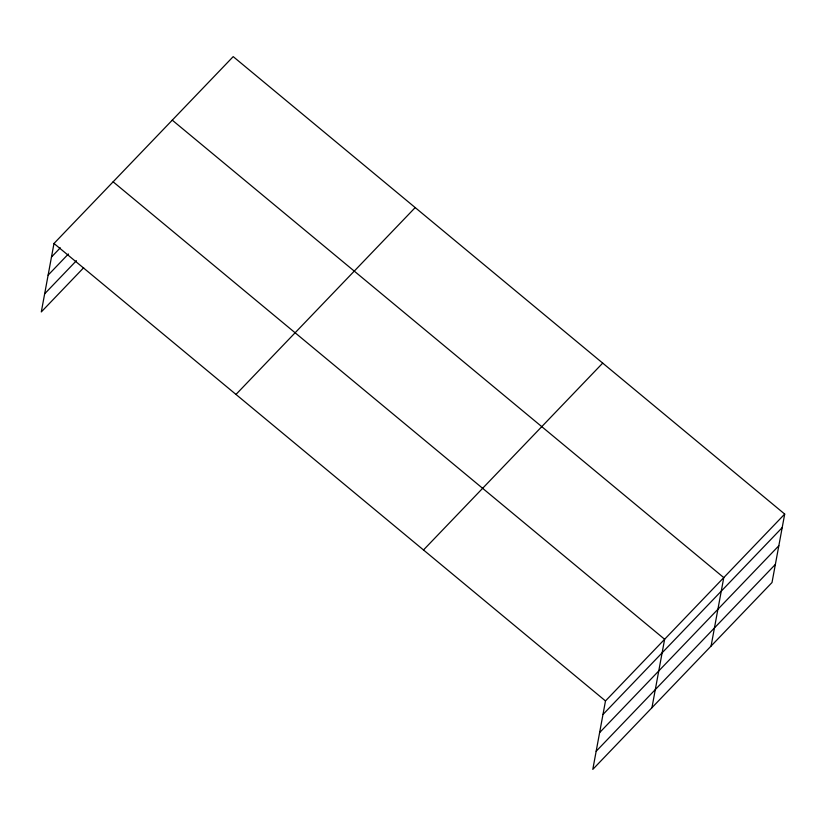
<?xml version="1.0" encoding="UTF-8"?>
<svg xmlns="http://www.w3.org/2000/svg" width="826" height="826" viewBox="0 0 826 826"><rect width="100%" height="100%" fill="white"/><g stroke="black" fill="none" stroke-linecap="round" stroke-linejoin="round"><path stroke-width="1.24" d="M784.7 514.071L605.489 700.933L592.8 769.378L772.011 582.526L784.7 514.071L233.2 56.622L53.989 243.474L41.3 311.929L83.663 267.748M651.941 707.717L664.631 639.272L113.121 181.813M711.083 646.056L723.772 577.611L172.262 120.152M51.47 257.031L60.298 247.831M48.114 275.151L68.413 253.974M44.656 293.808L76.436 260.675M235.978 394.436L415.189 207.584M423.49 549.971L602.701 363.12M602.98 714.49L782.191 527.628M599.624 732.6L778.835 545.749M596.165 751.268L775.377 564.406M53.989 243.474L605.489 700.933"/></g></svg>
